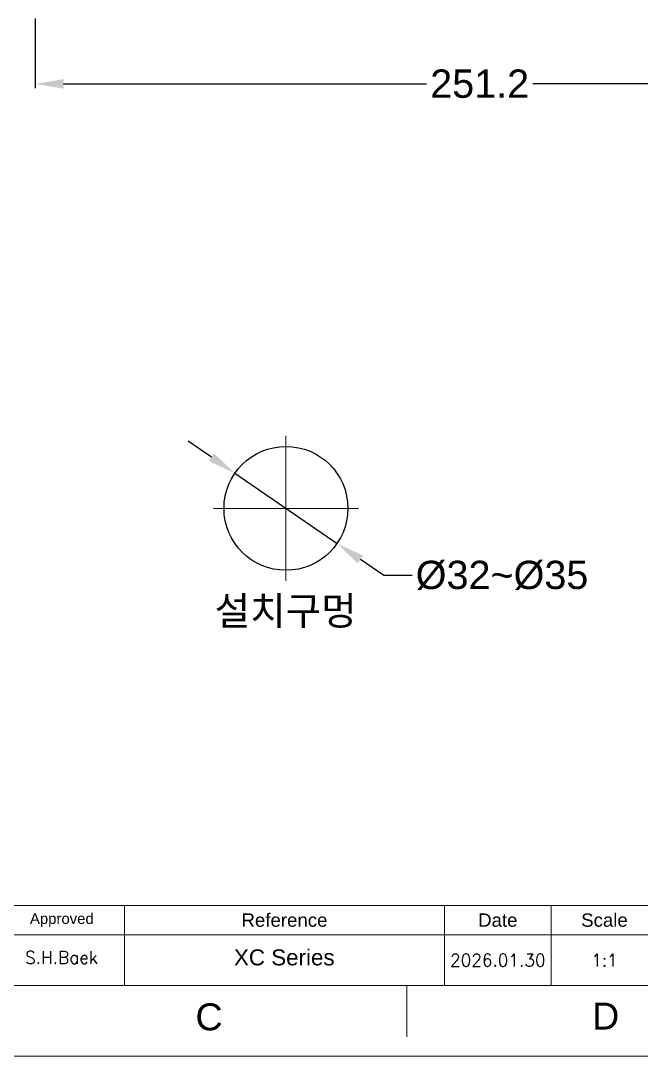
# Model space of a CAD drawing. Header units: millimetres. Extents: x 13295 to 13889, y -332 to 508.
# Drawn here: x 13538.6 to 13713.9, y -332.3 to -39.7 of the extents above; entities that cross this region are included whole.
import ezdxf

# ---------------------------------------------------------------- set-up
doc = ezdxf.new("R2010")
doc.units = ezdxf.units.MM
doc.linetypes.add('CENTERX2', pattern=[101.6, 63.5, -12.7, 12.7, -12.7])
for name, color, linetype, lineweight in [('CENTER', 1, 'CENTERX2', 15), ('DIM_', 5, 'Continuous', 9), ('FORM', 7, 'Continuous', 13)]:
    doc.layers.add(name, color=color, linetype=linetype, lineweight=lineweight)
doc.layers.add('TEXT', color=2, linetype='Continuous')
doc.styles.add('ARIAL', font='arial.ttf')
doc.styles.add('ROMANS', font='romans')
doc.styles.get("Standard").update_dxf_attribs({"font": 'arial.ttf'})
doc.dimstyles.new('사본(2) STANDARD', dxfattribs={"dimscale": 0, "dimtxt": 4, "dimasz": 4, "dimexe": 1.25, "dimexo": 0.625, "dimgap": 1.5, "dimtad": 3, "dimtih": 1, "dimtoh": 1, "dimdec": 1, "dimzin": 9, "dimdsep": 46, "dimtxsty": 'Standard', "dimcen": 2.5, "dimclrd": 5, "dimclre": 5, "dimclrt": 5, "dimadec": 0, "dimazin": 0, "dimtfac": 1, "dimtdec": 1, "dimtmove": 0, "dimatfit": 3, "dimfxl": 1.25, "dimtfill": 1, "dimtolj": 1, "dimtzin": 0, "dimarcsym": 0})

# ---------------------------------------------------------------- blocks, each defined once
blk = doc.blocks.new('*D0')
at = {"layer": 'Defpoints', "color": 0, "transparency": 16777216}
for p in [(13599.08, -167.53), (13627.94, -187.34)]:
    blk.add_point(p, dxfattribs=at)
at = {"layer": 'DIM_', "color": 5, "lineweight": -2, "transparency": 16777216}
for p, q in [((13592.49, -163.01), (13585.89, -158.48)), ((13599.08, -167.53), (13627.94, -187.34)), ((13641.13, -196.39), (13634.53, -191.87)), ((13649.13, -196.39), (13641.13, -196.39))]:
    blk.add_line(p, q, dxfattribs=at)
at = {"layer": 'DIM_', "color": 5, "transparency": 16777216}
for points in [[(13593.24, -161.91), (13591.73, -164.11), (13599.08, -167.53)], [(13635.29, -190.77), (13633.78, -192.97), (13627.94, -187.34)]]:
    blk.add_solid(points, dxfattribs=at)
at = {"layer": 'DIM_', "color": 5, "transparency": 16777216, "insert": (13674.57, -196.39), "char_height": 8, "attachment_point": 5, "bg_fill": 3, "box_fill_scale": 1.1, "bg_fill_color": 256, "bg_fill_true_color": 13158600, "bg_fill_transparency": 0}
blk.add_mtext('\\A1;%%C32~%%C35', dxfattribs=at)
blk = doc.blocks.new('*D8')
at = {"layer": 'Defpoints', "color": 0, "transparency": 16777216}
for p in [(13793.83, -32.4), (13542.67, -38.4), (13793.83, -57.49)]:
    blk.add_point(p, dxfattribs=at)
at = {"layer": 'DIM_', "color": 5, "lineweight": -2, "transparency": 16777216}
for p, q in [((13793.83, -33.03), (13793.83, -58.74)), ((13542.67, -39.03), (13542.67, -58.74)), ((13550.67, -57.49), (13653.23, -57.49)), ((13785.83, -57.49), (13683.28, -57.49))]:
    blk.add_line(p, q, dxfattribs=at)
at = {"layer": 'DIM_', "color": 5, "transparency": 16777216}
for points in [[(13550.67, -56.16), (13550.67, -58.83), (13542.67, -57.49)], [(13785.83, -56.16), (13785.83, -58.83), (13793.83, -57.49)]]:
    blk.add_solid(points, dxfattribs=at)
at = {"layer": 'DIM_', "color": 5, "transparency": 16777216, "insert": (13668.25, -57.49), "char_height": 8, "attachment_point": 5, "bg_fill": 3, "box_fill_scale": 1.1, "bg_fill_color": 256, "bg_fill_true_color": 13158600, "bg_fill_transparency": 0}
blk.add_mtext('\\A1;251.2', dxfattribs=at)

msp = doc.modelspace()

# ---------------------------------------------------------------- linework, layer by layer
msp.add_circle((13613.51, -177.44), 17.5)
at = {"layer": 'CENTER'}
for p, q in [((13613.51, -197.94), (13613.51, -156.94)), ((13634.01, -177.44), (13593.01, -177.44))]:
    msp.add_line(p, q, dxfattribs=at)
at = {"layer": 'FORM'}
for p, q in [((13461.66, -289.65), (13869.25, -289.65)), ((13567.89, -312.26), (13567.89, -289.65)), ((13658.3, -312.26), (13658.3, -289.65)), ((13658.3, -312.26), (13658.3, -289.65)), ((13658.3, -312.26), (13658.3, -289.65)), ((13688.44, -312.26), (13688.44, -289.65)), ((13426.25, -297.94), (13778.85, -297.94))]:
    msp.add_line(p, q, dxfattribs=at)
at = {"layer": 'FORM', "linetype": 'Continuous'}
msp.add_line((13869.25, -312.26), (13315.26, -312.26), dxfattribs=at)
at = {"layer": 'FORM', "color": 7, "linetype": 'Continuous'}
for p, q in [((13647.66, -312.26), (13647.66, -326.79)), ((13295.26, -332.26), (13889.26, -332.26))]:
    msp.add_line(p, q, dxfattribs=at)

# ---------------------------------------------------------------- texts
at = {"layer": 'FORM', "char_height": 7.62, "attachment_point": 5}
for s, insert in [('C', (13591.78, -321.17)), ('D', (13703.86, -320.89))]:
    msp.add_mtext_dynamic_manual_height_columns(s, width=10, gutter_width=12.5, heights=[0], dxfattribs=dict(at, insert=insert))
at = {"layer": 'TEXT', "attachment_point": 5}
for s, width, insert, char_height in [('Approved', 35.4099, (13550.19, -293.8), 3.014), ('Reference', 90.4082, (13613.1, -293.8), 3.767), ('Date', 30.1361, (13673.37, -293.8), 3.767), ('Scale', 30.1361, (13703.51, -293.8), 3.767)]:
    msp.add_mtext_dynamic_manual_height_columns(s, width=width, gutter_width=18.84, heights=[0], dxfattribs=dict(at, insert=insert, char_height=char_height))
for s, width, insert, char_height, style in [('S.H.Baek', 35.4099, (13550.1, -304.34), 3.5, 'ROMANS'), ('XC Series', 35.4099, (13613.04, -304.34), 4.52, 'ARIAL'), ('2026.01.30', 30.1361, (13673.37, -305.1), 3.5, 'ROMANS'), ('1:1', 30.1361, (13703.51, -305.1), 3.5, 'ROMANS')]:
    msp.add_mtext_dynamic_manual_height_columns(s, width=width, gutter_width=18.84, heights=[0], dxfattribs=dict(at, insert=insert, char_height=char_height, style=style))

# ---------------------------------------------------------------- dimensions: what is measured, and where the dimension line sits
at = {"layer": 'DIM_'}
dim = msp.add_linear_dim(base=(13793.83, -57.49), p1=(13542.67, -38.4), p2=(13793.83, -32.4), dimstyle='사본(2) STANDARD', override={"dimscale": 1, "dimtxt": 8, "dimasz": 8, "dimtad": 0}, dxfattribs=at)
dim.commit()
dim.dimension.update_dxf_attribs({"geometry": '*D8', "text_midpoint": (13668.25, -57.49)})

# ---------------------------------------------------------------- next in the draw order: dimensions: what is measured, and where the dimension line sits
dim = msp.add_diameter_dim_2p(p1=(13599.08, -167.53), p2=(13627.94, -187.34), text='%%C32~%%C35', dimstyle='사본(2) STANDARD', override={"dimscale": 1, "dimtxt": 8, "dimasz": 8, "dimtad": 0}, dxfattribs=at)
dim.commit()
dim.dimension.update_dxf_attribs({"geometry": '*D0', "text_midpoint": (13674.57, -196.39)})

# ---------------------------------------------------------------- next in the draw order: texts
at = {"layer": 'DIM_', "insert": (13593.34, -202.38), "char_height": 8, "attachment_point": 1}
msp.add_mtext_dynamic_manual_height_columns('설치구멍', width=51.5682, gutter_width=12.5, heights=[0], dxfattribs=at)

doc.saveas('drawing.dxf')
